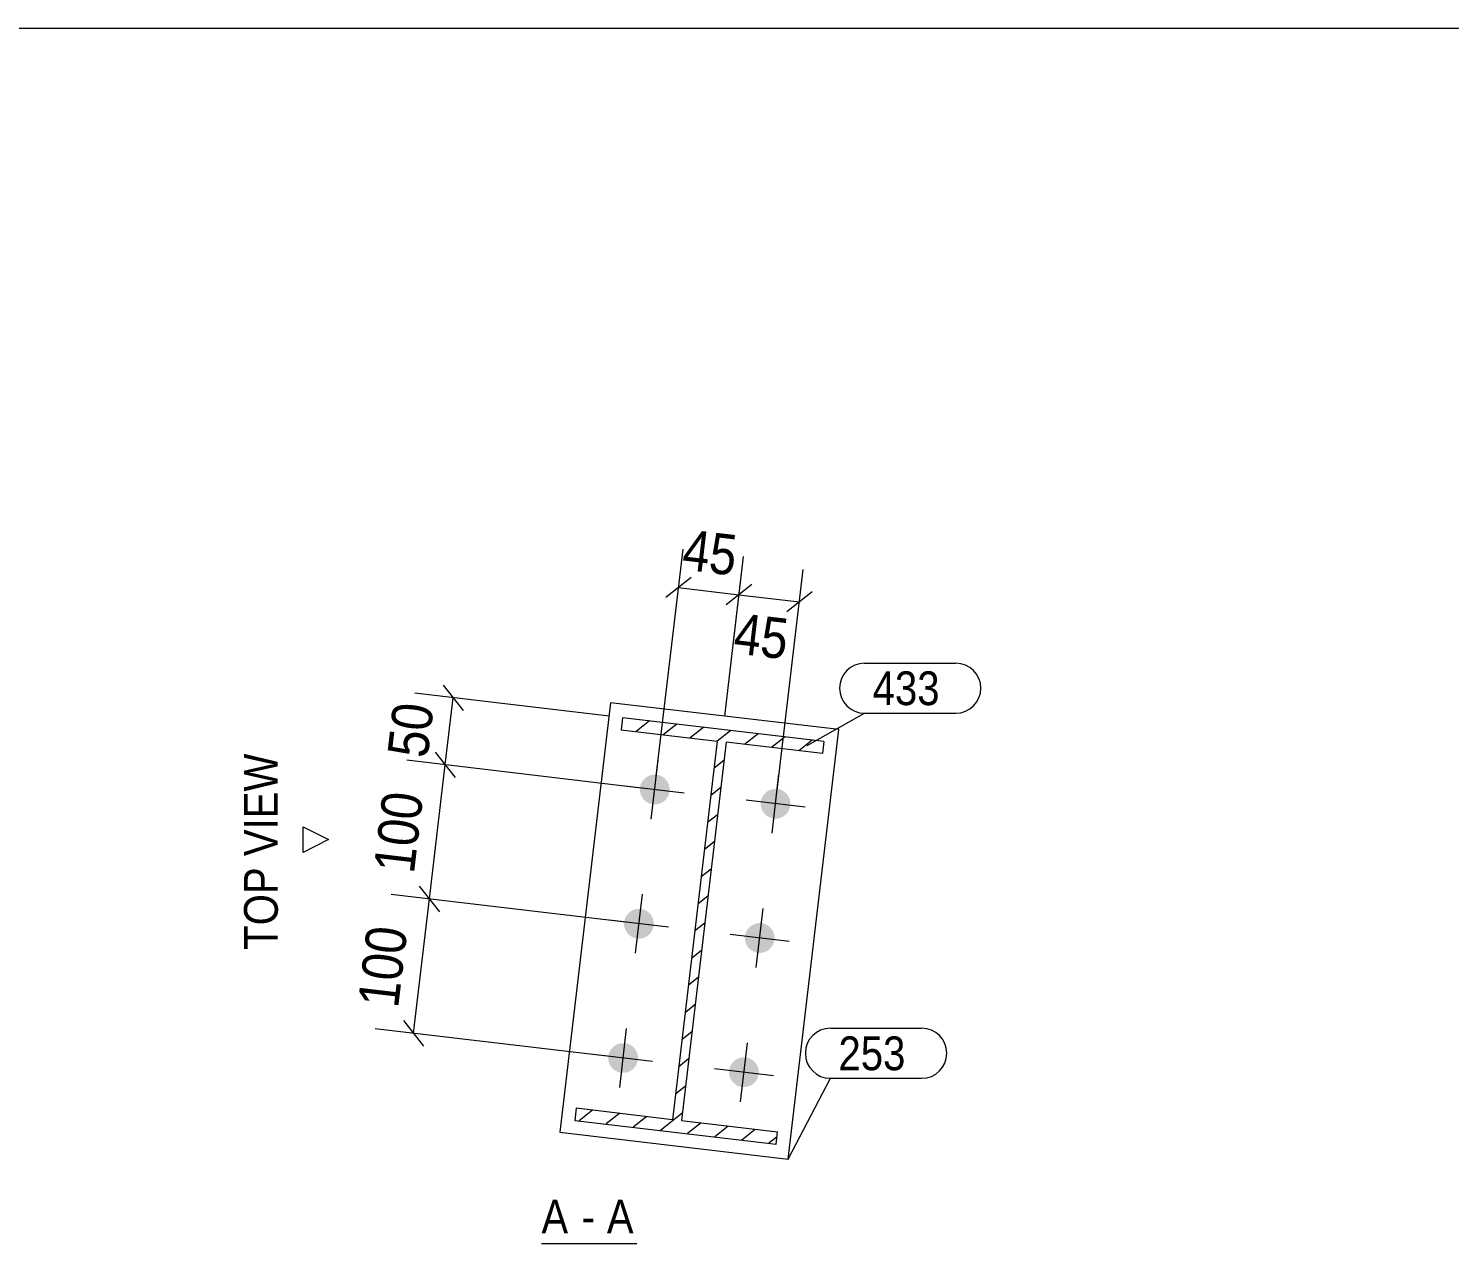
# Model space of a CAD drawing. Header units: millimetres. Extents: x 2 to 579, y 1 to 825.
# Drawn here: x 281.6 to 386.8, y 735.1 to 825 of the extents above; entities that cross this region are included whole.
import ezdxf

# ---------------------------------------------------------------- set-up
doc = ezdxf.new("R2010")
doc.units = ezdxf.units.MM
doc.linetypes.add('XKITLINE00', pattern=[0])
doc.linetypes.add('XKITLINE03', pattern=[6, 3, -1, 1, -1])
for name, color, linetype, lineweight in [('Bolt', 3, 'Continuous', 0), ('Dimensions', 7, 'Continuous', 0), ('DrawingSheet', 5, 'Continuous', 0), ('OtherObjectType', 7, 'Continuous', 0), ('Part', 2, 'Continuous', 0), ('PartMark', 7, 'Continuous', 0)]:
    doc.layers.add(name, color=color, linetype=linetype, lineweight=lineweight)
doc.styles.add('ARIAL', font='ARIAL.TTF')

# ---------------------------------------------------------------- blocks, each defined once
blk = doc.blocks.new('*A3')
at = {"layer": 'Part', "color": 7, "linetype": 'XKITLINE00', "lineweight": 0}
for p, q in [((325.56, 774), (325.56, 774)), ((325.56, 774), (325.56, 774)), ((327.57, 773.77), (326.57, 772.98)), ((329.58, 773.53), (328.58, 772.74)), ((331.58, 773.29), (330.58, 772.51)), ((333.59, 773.06), (332.58, 772.26)), ((335.6, 772.82), (334.6, 772.03)), ((337.6, 772.58), (336.6, 771.8)), ((339.61, 772.35), (338.61, 771.56)), ((333.07, 770.83), (332.35, 770.26)), ((332.83, 768.82), (332.11, 768.25)), ((332.59, 766.81), (331.87, 766.24)), ((332.36, 764.81), (331.64, 764.24)), ((332.12, 762.8), (331.4, 762.23)), ((331.88, 760.79), (331.16, 760.22)), ((331.65, 758.79), (330.93, 758.22)), ((331.41, 756.78), (330.69, 756.21)), ((331.17, 754.77), (330.45, 754.2)), ((330.94, 752.77), (330.22, 752.2)), ((330.7, 750.76), (329.98, 750.19)), ((330.46, 748.75), (329.74, 748.18)), ((330.23, 746.75), (329.51, 746.18)), ((323.35, 744.96), (322.35, 744.17)), ((325.36, 744.73), (324.36, 743.94)), ((329.99, 744.74), (328.37, 743.46)), ((327.37, 744.49), (326.37, 743.7)), ((331.38, 744.02), (330.38, 743.23)), ((333.39, 743.78), (332.39, 742.99)), ((335.39, 743.54), (334.39, 742.75)), ((337.01, 743), (336.4, 742.52))]:
    blk.add_line(p, q, dxfattribs=at)
blk = doc.blocks.new('*A104')
at = {"layer": 'Bolt'}
for points in [[(326.87, 768.84), (326.87, 768.87), (326.88, 768.9), (326.88, 768.92), (326.89, 768.95), (326.9, 768.97), (326.9, 769), (326.91, 769.03), (326.92, 769.05), (326.93, 769.08), (326.94, 769.1), (326.95, 769.13), (326.96, 769.15), (326.97, 769.18), (326.98, 769.2), (327, 769.22), (327.01, 769.25), (327.03, 769.27), (327.04, 769.29), (327.05, 769.32), (327.07, 769.34), (327.09, 769.36), (327.1, 769.38), (327.12, 769.4), (327.14, 769.42), (327.16, 769.44), (327.18, 769.46), (327.19, 769.48), (327.21, 769.5), (327.23, 769.52), (327.26, 769.53), (327.28, 769.55), (327.3, 769.57), (327.32, 769.58), (327.34, 769.6), (327.36, 769.61), (327.39, 769.63), (327.41, 769.64), (327.43, 769.65), (327.46, 769.67), (327.48, 769.68), (327.51, 769.69), (327.53, 769.7), (327.56, 769.71), (327.58, 769.72), (327.61, 769.73), (327.63, 769.74), (327.66, 769.75), (327.68, 769.75), (327.71, 769.76), (327.74, 769.76), (327.76, 769.77), (327.79, 769.77), (327.82, 769.78), (327.84, 769.78), (327.87, 769.78), (327.9, 769.79), (327.92, 769.79), (327.95, 769.79), (327.98, 769.79), (328.01, 769.79), (328.03, 769.78), (328.06, 769.78), (328.09, 769.78), (328.11, 769.78), (328.14, 769.77), (328.17, 769.77), (328.19, 769.76), (328.22, 769.76), (328.25, 769.75), (328.27, 769.74), (328.3, 769.73), (328.32, 769.72), (328.35, 769.72), (328.37, 769.71), (328.4, 769.69), (328.42, 769.68), (328.45, 769.67), (328.47, 769.66), (328.49, 769.65), (328.52, 769.63), (328.54, 769.62), (328.56, 769.6), (328.59, 769.59), (328.61, 769.57), (328.63, 769.56), (328.65, 769.54), (328.67, 769.52), (328.69, 769.51), (328.71, 769.49), (328.73, 769.47), (328.75, 769.45), (328.77, 769.43), (328.79, 769.41), (328.8, 769.39), (328.82, 769.37), (328.84, 769.35), (328.85, 769.33), (328.87, 769.3), (328.88, 769.28), (328.9, 769.26), (328.91, 769.23), (328.92, 769.21), (328.94, 769.19), (328.95, 769.16), (328.96, 769.14), (328.97, 769.11), (328.98, 769.09), (328.99, 769.06), (329, 769.04), (329.01, 769.01), (329.02, 768.99), (329.02, 768.96), (329.03, 768.93), (329.04, 768.91), (329.04, 768.88), (329.04, 768.85), (329.05, 768.83), (329.05, 768.8), (329.05, 768.77), (329.06, 768.75), (329.06, 768.72), (329.06, 768.69), (329.06, 768.67), (329.06, 768.64), (329.06, 768.61), (329.05, 768.58), (329.05, 768.56), (329.05, 768.53), (329.04, 768.5), (329.04, 768.48), (329.03, 768.45), (329.03, 768.43), (329.02, 768.4), (329.01, 768.37), (329, 768.35), (329, 768.32), (328.99, 768.3), (328.98, 768.27), (328.97, 768.25), (328.95, 768.22), (328.94, 768.2), (328.93, 768.17), (328.92, 768.15), (328.9, 768.13), (328.89, 768.1), (328.88, 768.08), (328.86, 768.06), (328.84, 768.04), (328.83, 768.01), (328.81, 767.99), (328.79, 767.97), (328.78, 767.95), (328.76, 767.93), (328.74, 767.91), (328.72, 767.89), (328.7, 767.88), (328.68, 767.86), (328.66, 767.84), (328.64, 767.82), (328.62, 767.81), (328.6, 767.79), (328.57, 767.78), (328.55, 767.76), (328.53, 767.75), (328.5, 767.73), (328.48, 767.72), (328.46, 767.71), (328.43, 767.7), (328.41, 767.68), (328.38, 767.67), (328.36, 767.66), (328.33, 767.65), (328.31, 767.64), (328.28, 767.64), (328.26, 767.63), (328.23, 767.62), (328.2, 767.61), (328.18, 767.61), (328.15, 767.6), (328.12, 767.6), (328.1, 767.6), (328.07, 767.59), (328.04, 767.59), (328.02, 767.59), (327.99, 767.59), (327.96, 767.59), (327.94, 767.59), (327.91, 767.59), (327.88, 767.59), (327.86, 767.59), (327.83, 767.59), (327.8, 767.6), (327.78, 767.6), (327.75, 767.61), (327.72, 767.61), (327.7, 767.62), (327.67, 767.63), (327.64, 767.63), (327.62, 767.64), (327.59, 767.65), (327.57, 767.66), (327.54, 767.67), (327.52, 767.68), (327.49, 767.69), (327.47, 767.7), (327.44, 767.71), (327.42, 767.73), (327.4, 767.74), (327.37, 767.75), (327.35, 767.77), (327.33, 767.78), (327.31, 767.8), (327.29, 767.82), (327.26, 767.83), (327.24, 767.85), (327.22, 767.87), (327.2, 767.89), (327.18, 767.91), (327.16, 767.92), (327.15, 767.94), (327.13, 767.96), (327.11, 767.98), (327.09, 768.01), (327.08, 768.03), (327.06, 768.05), (327.05, 768.07), (327.03, 768.09), (327.02, 768.12), (327, 768.14), (326.99, 768.16), (326.98, 768.19), (326.97, 768.21), (326.95, 768.24), (326.94, 768.26), (326.93, 768.29), (326.92, 768.31), (326.91, 768.34), (326.91, 768.36), (326.9, 768.39), (326.89, 768.41), (326.89, 768.44), (326.88, 768.47), (326.87, 768.49), (326.87, 768.52), (326.87, 768.55), (326.86, 768.57), (326.86, 768.6), (326.86, 768.63), (326.86, 768.65), (326.86, 768.68), (326.86, 768.71), (326.86, 768.74), (326.86, 768.76), (326.86, 768.79), (326.87, 768.82)], [(335.81, 767.79), (335.81, 767.81), (335.82, 767.84), (335.82, 767.87), (335.83, 767.89), (335.83, 767.92), (335.84, 767.95), (335.85, 767.97), (335.86, 768), (335.87, 768.02), (335.88, 768.05), (335.89, 768.07), (335.9, 768.1), (335.91, 768.12), (335.92, 768.15), (335.94, 768.17), (335.95, 768.19), (335.96, 768.22), (335.98, 768.24), (335.99, 768.26), (336.01, 768.28), (336.02, 768.3), (336.04, 768.33), (336.06, 768.35), (336.08, 768.37), (336.09, 768.39), (336.11, 768.41), (336.13, 768.42), (336.15, 768.44), (336.17, 768.46), (336.19, 768.48), (336.21, 768.5), (336.24, 768.51), (336.26, 768.53), (336.28, 768.54), (336.3, 768.56), (336.33, 768.57), (336.35, 768.59), (336.37, 768.6), (336.4, 768.61), (336.42, 768.62), (336.44, 768.64), (336.47, 768.65), (336.49, 768.66), (336.52, 768.67), (336.55, 768.67), (336.57, 768.68), (336.6, 768.69), (336.62, 768.7), (336.65, 768.7), (336.68, 768.71), (336.7, 768.72), (336.73, 768.72), (336.76, 768.72), (336.78, 768.73), (336.81, 768.73), (336.84, 768.73), (336.86, 768.73), (336.89, 768.73), (336.92, 768.73), (336.94, 768.73), (336.97, 768.73), (337, 768.73), (337.02, 768.72), (337.05, 768.72), (337.08, 768.72), (337.1, 768.71), (337.13, 768.71), (337.16, 768.7), (337.18, 768.69), (337.21, 768.69), (337.24, 768.68), (337.26, 768.67), (337.29, 768.66), (337.31, 768.65), (337.34, 768.64), (337.36, 768.63), (337.38, 768.62), (337.41, 768.61), (337.43, 768.59), (337.46, 768.58), (337.48, 768.56), (337.5, 768.55), (337.52, 768.53), (337.55, 768.52), (337.57, 768.5), (337.59, 768.49), (337.61, 768.47), (337.63, 768.45), (337.65, 768.43), (337.67, 768.41), (337.69, 768.39), (337.71, 768.38), (337.72, 768.36), (337.74, 768.33), (337.76, 768.31), (337.78, 768.29), (337.79, 768.27), (337.81, 768.25), (337.82, 768.23), (337.84, 768.2), (337.85, 768.18), (337.86, 768.16), (337.88, 768.13), (337.89, 768.11), (337.9, 768.08), (337.91, 768.06), (337.92, 768.03), (337.93, 768.01), (337.94, 767.98), (337.95, 767.96), (337.95, 767.93), (337.96, 767.91), (337.97, 767.88), (337.97, 767.85), (337.98, 767.83), (337.98, 767.8), (337.99, 767.77), (337.99, 767.75), (337.99, 767.72), (337.99, 767.69), (338, 767.67), (338, 767.64), (338, 767.61), (337.99, 767.58), (337.99, 767.56), (337.99, 767.53), (337.99, 767.5), (337.98, 767.48), (337.98, 767.45), (337.98, 767.42), (337.97, 767.4), (337.96, 767.37), (337.96, 767.34), (337.95, 767.32), (337.94, 767.29), (337.93, 767.27), (337.92, 767.24), (337.91, 767.22), (337.9, 767.19), (337.89, 767.17), (337.88, 767.14), (337.87, 767.12), (337.86, 767.1), (337.84, 767.07), (337.83, 767.05), (337.81, 767.03), (337.8, 767), (337.78, 766.98), (337.77, 766.96), (337.75, 766.94), (337.73, 766.92), (337.71, 766.9), (337.7, 766.88), (337.68, 766.86), (337.66, 766.84), (337.64, 766.82), (337.62, 766.8), (337.6, 766.79), (337.58, 766.77), (337.56, 766.75), (337.53, 766.74), (337.51, 766.72), (337.49, 766.71), (337.47, 766.69), (337.44, 766.68), (337.42, 766.66), (337.4, 766.65), (337.37, 766.64), (337.35, 766.63), (337.32, 766.62), (337.3, 766.61), (337.27, 766.6), (337.25, 766.59), (337.22, 766.58), (337.19, 766.57), (337.17, 766.57), (337.14, 766.56), (337.12, 766.55), (337.09, 766.55), (337.06, 766.55), (337.04, 766.54), (337.01, 766.54), (336.98, 766.54), (336.96, 766.53), (336.93, 766.53), (336.9, 766.53), (336.87, 766.53), (336.85, 766.53), (336.82, 766.53), (336.79, 766.54), (336.77, 766.54), (336.74, 766.54), (336.71, 766.55), (336.69, 766.55), (336.66, 766.56), (336.63, 766.56), (336.61, 766.57), (336.58, 766.58), (336.56, 766.59), (336.53, 766.59), (336.51, 766.6), (336.48, 766.61), (336.46, 766.62), (336.43, 766.64), (336.41, 766.65), (336.38, 766.66), (336.36, 766.67), (336.34, 766.69), (336.31, 766.7), (336.29, 766.71), (336.27, 766.73), (336.24, 766.75), (336.22, 766.76), (336.2, 766.78), (336.18, 766.8), (336.16, 766.81), (336.14, 766.83), (336.12, 766.85), (336.1, 766.87), (336.08, 766.89), (336.07, 766.91), (336.05, 766.93), (336.03, 766.95), (336.02, 766.97), (336, 766.99), (335.98, 767.02), (335.97, 767.04), (335.96, 767.06), (335.94, 767.09), (335.93, 767.11), (335.92, 767.13), (335.9, 767.16), (335.89, 767.18), (335.88, 767.21), (335.87, 767.23), (335.86, 767.26), (335.85, 767.28), (335.84, 767.31), (335.84, 767.33), (335.83, 767.36), (335.82, 767.39), (335.82, 767.41), (335.81, 767.44), (335.81, 767.47), (335.8, 767.49), (335.8, 767.52), (335.8, 767.55), (335.8, 767.57), (335.8, 767.6), (335.8, 767.63), (335.8, 767.65), (335.8, 767.68), (335.8, 767.71), (335.8, 767.73), (335.8, 767.76)], [(325.7, 758.91), (325.7, 758.94), (325.71, 758.96), (325.71, 758.99), (325.72, 759.02), (325.72, 759.04), (325.73, 759.07), (325.74, 759.1), (325.75, 759.12), (325.76, 759.15), (325.77, 759.17), (325.78, 759.2), (325.79, 759.22), (325.8, 759.25), (325.81, 759.27), (325.83, 759.29), (325.84, 759.32), (325.85, 759.34), (325.87, 759.36), (325.88, 759.38), (325.9, 759.41), (325.91, 759.43), (325.93, 759.45), (325.95, 759.47), (325.97, 759.49), (325.99, 759.51), (326, 759.53), (326.02, 759.55), (326.04, 759.57), (326.06, 759.59), (326.08, 759.6), (326.1, 759.62), (326.13, 759.64), (326.15, 759.65), (326.17, 759.67), (326.19, 759.68), (326.22, 759.7), (326.24, 759.71), (326.26, 759.72), (326.29, 759.74), (326.31, 759.75), (326.33, 759.76), (326.36, 759.77), (326.38, 759.78), (326.41, 759.79), (326.44, 759.8), (326.46, 759.81), (326.49, 759.81), (326.51, 759.82), (326.54, 759.83), (326.57, 759.83), (326.59, 759.84), (326.62, 759.84), (326.65, 759.85), (326.67, 759.85), (326.7, 759.85), (326.73, 759.85), (326.75, 759.86), (326.78, 759.86), (326.81, 759.86), (326.83, 759.85), (326.86, 759.85), (326.89, 759.85), (326.91, 759.85), (326.94, 759.84), (326.97, 759.84), (326.99, 759.84), (327.02, 759.83), (327.05, 759.82), (327.07, 759.82), (327.1, 759.81), (327.13, 759.8), (327.15, 759.79), (327.18, 759.78), (327.2, 759.77), (327.23, 759.76), (327.25, 759.75), (327.28, 759.74), (327.3, 759.73), (327.32, 759.72), (327.35, 759.7), (327.37, 759.69), (327.39, 759.67), (327.41, 759.66), (327.44, 759.64), (327.46, 759.63), (327.48, 759.61), (327.5, 759.59), (327.52, 759.57), (327.54, 759.56), (327.56, 759.54), (327.58, 759.52), (327.6, 759.5), (327.61, 759.48), (327.63, 759.46), (327.65, 759.44), (327.67, 759.42), (327.68, 759.39), (327.7, 759.37), (327.71, 759.35), (327.73, 759.33), (327.74, 759.3), (327.75, 759.28), (327.77, 759.26), (327.78, 759.23), (327.79, 759.21), (327.8, 759.18), (327.81, 759.16), (327.82, 759.13), (327.83, 759.11), (327.84, 759.08), (327.84, 759.05), (327.85, 759.03), (327.86, 759), (327.86, 758.98), (327.87, 758.95), (327.87, 758.92), (327.88, 758.9), (327.88, 758.87), (327.88, 758.84), (327.88, 758.82), (327.89, 758.79), (327.89, 758.76), (327.89, 758.73), (327.88, 758.71), (327.88, 758.68), (327.88, 758.65), (327.88, 758.63), (327.87, 758.6), (327.87, 758.57), (327.87, 758.55), (327.86, 758.52), (327.85, 758.49), (327.85, 758.47), (327.84, 758.44), (327.83, 758.42), (327.82, 758.39), (327.81, 758.37), (327.8, 758.34), (327.79, 758.32), (327.78, 758.29), (327.77, 758.27), (327.76, 758.24), (327.75, 758.22), (327.73, 758.2), (327.72, 758.17), (327.7, 758.15), (327.69, 758.13), (327.67, 758.11), (327.66, 758.08), (327.64, 758.06), (327.62, 758.04), (327.6, 758.02), (327.59, 758), (327.57, 757.98), (327.55, 757.96), (327.53, 757.94), (327.51, 757.93), (327.49, 757.91), (327.47, 757.89), (327.45, 757.88), (327.42, 757.86), (327.4, 757.84), (327.38, 757.83), (327.36, 757.82), (327.33, 757.8), (327.31, 757.79), (327.29, 757.78), (327.26, 757.76), (327.24, 757.75), (327.21, 757.74), (327.19, 757.73), (327.16, 757.72), (327.14, 757.71), (327.11, 757.7), (327.08, 757.7), (327.06, 757.69), (327.03, 757.68), (327.01, 757.68), (326.98, 757.67), (326.95, 757.67), (326.93, 757.66), (326.9, 757.66), (326.87, 757.66), (326.85, 757.66), (326.82, 757.66), (326.79, 757.66), (326.76, 757.66), (326.74, 757.66), (326.71, 757.66), (326.68, 757.66), (326.66, 757.66), (326.63, 757.67), (326.6, 757.67), (326.58, 757.68), (326.55, 757.68), (326.52, 757.69), (326.5, 757.69), (326.47, 757.7), (326.45, 757.71), (326.42, 757.72), (326.4, 757.73), (326.37, 757.74), (326.35, 757.75), (326.32, 757.76), (326.3, 757.77), (326.27, 757.78), (326.25, 757.8), (326.23, 757.81), (326.2, 757.82), (326.18, 757.84), (326.16, 757.85), (326.14, 757.87), (326.11, 757.89), (326.09, 757.9), (326.07, 757.92), (326.05, 757.94), (326.03, 757.96), (326.01, 757.97), (325.99, 757.99), (325.97, 758.01), (325.96, 758.03), (325.94, 758.05), (325.92, 758.07), (325.91, 758.1), (325.89, 758.12), (325.87, 758.14), (325.86, 758.16), (325.85, 758.19), (325.83, 758.21), (325.82, 758.23), (325.81, 758.26), (325.79, 758.28), (325.78, 758.3), (325.77, 758.33), (325.76, 758.35), (325.75, 758.38), (325.74, 758.41), (325.73, 758.43), (325.73, 758.46), (325.72, 758.48), (325.71, 758.51), (325.71, 758.54), (325.7, 758.56), (325.7, 758.59), (325.69, 758.62), (325.69, 758.64), (325.69, 758.67), (325.69, 758.7), (325.69, 758.72), (325.69, 758.75), (325.69, 758.78), (325.69, 758.8), (325.69, 758.83), (325.69, 758.86), (325.69, 758.88)], [(334.63, 757.86), (334.64, 757.88), (334.64, 757.91), (334.65, 757.94), (334.66, 757.96), (334.66, 757.99), (334.67, 758.01), (334.68, 758.04), (334.69, 758.07), (334.7, 758.09), (334.71, 758.12), (334.72, 758.14), (334.73, 758.17), (334.74, 758.19), (334.75, 758.21), (334.76, 758.24), (334.78, 758.26), (334.79, 758.28), (334.81, 758.31), (334.82, 758.33), (334.84, 758.35), (334.85, 758.37), (334.87, 758.39), (334.89, 758.42), (334.9, 758.44), (334.92, 758.46), (334.94, 758.47), (334.96, 758.49), (334.98, 758.51), (335, 758.53), (335.02, 758.55), (335.04, 758.56), (335.06, 758.58), (335.09, 758.6), (335.11, 758.61), (335.13, 758.63), (335.15, 758.64), (335.18, 758.66), (335.2, 758.67), (335.22, 758.68), (335.25, 758.69), (335.27, 758.7), (335.3, 758.72), (335.32, 758.73), (335.35, 758.73), (335.37, 758.74), (335.4, 758.75), (335.42, 758.76), (335.45, 758.77), (335.48, 758.77), (335.5, 758.78), (335.53, 758.78), (335.56, 758.79), (335.58, 758.79), (335.61, 758.8), (335.64, 758.8), (335.66, 758.8), (335.69, 758.8), (335.72, 758.8), (335.74, 758.8), (335.77, 758.8), (335.8, 758.8), (335.83, 758.8), (335.85, 758.79), (335.88, 758.79), (335.91, 758.79), (335.93, 758.78), (335.96, 758.78), (335.99, 758.77), (336.01, 758.76), (336.04, 758.76), (336.06, 758.75), (336.09, 758.74), (336.11, 758.73), (336.14, 758.72), (336.16, 758.71), (336.19, 758.7), (336.21, 758.69), (336.24, 758.67), (336.26, 758.66), (336.28, 758.65), (336.31, 758.63), (336.33, 758.62), (336.35, 758.6), (336.37, 758.59), (336.4, 758.57), (336.42, 758.56), (336.44, 758.54), (336.46, 758.52), (336.48, 758.5), (336.5, 758.48), (336.52, 758.46), (336.53, 758.44), (336.55, 758.42), (336.57, 758.4), (336.59, 758.38), (336.6, 758.36), (336.62, 758.34), (336.64, 758.32), (336.65, 758.29), (336.66, 758.27), (336.68, 758.25), (336.69, 758.22), (336.7, 758.2), (336.72, 758.18), (336.73, 758.15), (336.74, 758.13), (336.75, 758.1), (336.76, 758.08), (336.77, 758.05), (336.77, 758.03), (336.78, 758), (336.79, 757.97), (336.8, 757.95), (336.8, 757.92), (336.81, 757.89), (336.81, 757.87), (336.81, 757.84), (336.82, 757.81), (336.82, 757.79), (336.82, 757.76), (336.82, 757.73), (336.82, 757.71), (336.82, 757.68), (336.82, 757.65), (336.82, 757.63), (336.82, 757.6), (336.82, 757.57), (336.81, 757.55), (336.81, 757.52), (336.8, 757.49), (336.8, 757.47), (336.79, 757.44), (336.79, 757.41), (336.78, 757.39), (336.77, 757.36), (336.76, 757.34), (336.75, 757.31), (336.74, 757.29), (336.73, 757.26), (336.72, 757.24), (336.71, 757.21), (336.7, 757.19), (336.68, 757.16), (336.67, 757.14), (336.66, 757.12), (336.64, 757.09), (336.63, 757.07), (336.61, 757.05), (336.59, 757.03), (336.58, 757.01), (336.56, 756.99), (336.54, 756.97), (336.52, 756.95), (336.51, 756.93), (336.49, 756.91), (336.47, 756.89), (336.45, 756.87), (336.43, 756.85), (336.4, 756.84), (336.38, 756.82), (336.36, 756.81), (336.34, 756.79), (336.32, 756.77), (336.29, 756.76), (336.27, 756.75), (336.25, 756.73), (336.22, 756.72), (336.2, 756.71), (336.17, 756.7), (336.15, 756.69), (336.12, 756.68), (336.1, 756.67), (336.07, 756.66), (336.05, 756.65), (336.02, 756.64), (336, 756.64), (335.97, 756.63), (335.94, 756.62), (335.92, 756.62), (335.89, 756.61), (335.86, 756.61), (335.84, 756.61), (335.81, 756.6), (335.78, 756.6), (335.76, 756.6), (335.73, 756.6), (335.7, 756.6), (335.68, 756.6), (335.65, 756.6), (335.62, 756.61), (335.59, 756.61), (335.57, 756.61), (335.54, 756.62), (335.51, 756.62), (335.49, 756.63), (335.46, 756.63), (335.44, 756.64), (335.41, 756.65), (335.38, 756.65), (335.36, 756.66), (335.33, 756.67), (335.31, 756.68), (335.28, 756.69), (335.26, 756.7), (335.23, 756.72), (335.21, 756.73), (335.19, 756.74), (335.16, 756.75), (335.14, 756.77), (335.12, 756.78), (335.1, 756.8), (335.07, 756.81), (335.05, 756.83), (335.03, 756.85), (335.01, 756.86), (334.99, 756.88), (334.97, 756.9), (334.95, 756.92), (334.93, 756.94), (334.91, 756.96), (334.89, 756.98), (334.88, 757), (334.86, 757.02), (334.84, 757.04), (334.83, 757.06), (334.81, 757.09), (334.8, 757.11), (334.78, 757.13), (334.77, 757.15), (334.76, 757.18), (334.74, 757.2), (334.73, 757.23), (334.72, 757.25), (334.71, 757.27), (334.7, 757.3), (334.69, 757.33), (334.68, 757.35), (334.67, 757.38), (334.67, 757.4), (334.66, 757.43), (334.65, 757.45), (334.65, 757.48), (334.64, 757.51), (334.64, 757.53), (334.63, 757.56), (334.63, 757.59), (334.63, 757.61), (334.63, 757.64), (334.62, 757.67), (334.62, 757.7), (334.62, 757.72), (334.62, 757.75), (334.63, 757.78), (334.63, 757.8), (334.63, 757.83)], [(324.52, 748.98), (324.53, 749.01), (324.53, 749.03), (324.54, 749.06), (324.55, 749.09), (324.55, 749.11), (324.56, 749.14), (324.57, 749.16), (324.58, 749.19), (324.59, 749.22), (324.6, 749.24), (324.61, 749.27), (324.62, 749.29), (324.63, 749.31), (324.64, 749.34), (324.65, 749.36), (324.67, 749.39), (324.68, 749.41), (324.7, 749.43), (324.71, 749.45), (324.73, 749.48), (324.74, 749.5), (324.76, 749.52), (324.78, 749.54), (324.79, 749.56), (324.81, 749.58), (324.83, 749.6), (324.85, 749.62), (324.87, 749.64), (324.89, 749.65), (324.91, 749.67), (324.93, 749.69), (324.95, 749.7), (324.98, 749.72), (325, 749.74), (325.02, 749.75), (325.04, 749.77), (325.07, 749.78), (325.09, 749.79), (325.11, 749.8), (325.14, 749.82), (325.16, 749.83), (325.19, 749.84), (325.21, 749.85), (325.24, 749.86), (325.26, 749.87), (325.29, 749.88), (325.31, 749.88), (325.34, 749.89), (325.37, 749.9), (325.39, 749.9), (325.42, 749.91), (325.45, 749.91), (325.47, 749.92), (325.5, 749.92), (325.53, 749.92), (325.55, 749.92), (325.58, 749.92), (325.61, 749.92), (325.63, 749.92), (325.66, 749.92), (325.69, 749.92), (325.72, 749.92), (325.74, 749.92), (325.77, 749.91), (325.8, 749.91), (325.82, 749.9), (325.85, 749.9), (325.88, 749.89), (325.9, 749.89), (325.93, 749.88), (325.95, 749.87), (325.98, 749.86), (326, 749.85), (326.03, 749.84), (326.05, 749.83), (326.08, 749.82), (326.1, 749.81), (326.13, 749.8), (326.15, 749.78), (326.17, 749.77), (326.2, 749.76), (326.22, 749.74), (326.24, 749.73), (326.26, 749.71), (326.29, 749.7), (326.31, 749.68), (326.33, 749.66), (326.35, 749.64), (326.37, 749.63), (326.39, 749.61), (326.41, 749.59), (326.42, 749.57), (326.44, 749.55), (326.46, 749.53), (326.48, 749.51), (326.49, 749.48), (326.51, 749.46), (326.53, 749.44), (326.54, 749.42), (326.55, 749.4), (326.57, 749.37), (326.58, 749.35), (326.59, 749.32), (326.61, 749.3), (326.62, 749.28), (326.63, 749.25), (326.64, 749.23), (326.65, 749.2), (326.66, 749.18), (326.66, 749.15), (326.67, 749.12), (326.68, 749.1), (326.69, 749.07), (326.69, 749.05), (326.7, 749.02), (326.7, 748.99), (326.7, 748.97), (326.71, 748.94), (326.71, 748.91), (326.71, 748.88), (326.71, 748.86), (326.71, 748.83), (326.71, 748.8), (326.71, 748.78), (326.71, 748.75), (326.71, 748.72), (326.71, 748.7), (326.7, 748.67), (326.7, 748.64), (326.69, 748.62), (326.69, 748.59), (326.68, 748.56), (326.68, 748.54), (326.67, 748.51), (326.66, 748.49), (326.65, 748.46), (326.64, 748.43), (326.63, 748.41), (326.62, 748.38), (326.61, 748.36), (326.6, 748.34), (326.59, 748.31), (326.57, 748.29), (326.56, 748.26), (326.55, 748.24), (326.53, 748.22), (326.52, 748.2), (326.5, 748.17), (326.48, 748.15), (326.47, 748.13), (326.45, 748.11), (326.43, 748.09), (326.41, 748.07), (326.4, 748.05), (326.38, 748.03), (326.36, 748.01), (326.34, 748), (326.32, 747.98), (326.3, 747.96), (326.27, 747.94), (326.25, 747.93), (326.23, 747.91), (326.21, 747.9), (326.18, 747.88), (326.16, 747.87), (326.14, 747.86), (326.11, 747.84), (326.09, 747.83), (326.06, 747.82), (326.04, 747.81), (326.02, 747.8), (325.99, 747.79), (325.96, 747.78), (325.94, 747.77), (325.91, 747.77), (325.89, 747.76), (325.86, 747.75), (325.83, 747.75), (325.81, 747.74), (325.78, 747.74), (325.75, 747.73), (325.73, 747.73), (325.7, 747.73), (325.67, 747.73), (325.65, 747.73), (325.62, 747.72), (325.59, 747.72), (325.57, 747.73), (325.54, 747.73), (325.51, 747.73), (325.48, 747.73), (325.46, 747.74), (325.43, 747.74), (325.4, 747.74), (325.38, 747.75), (325.35, 747.76), (325.33, 747.76), (325.3, 747.77), (325.27, 747.78), (325.25, 747.79), (325.22, 747.8), (325.2, 747.81), (325.17, 747.82), (325.15, 747.83), (325.12, 747.84), (325.1, 747.85), (325.08, 747.86), (325.05, 747.88), (325.03, 747.89), (325.01, 747.91), (324.99, 747.92), (324.96, 747.94), (324.94, 747.95), (324.92, 747.97), (324.9, 747.99), (324.88, 748.01), (324.86, 748.02), (324.84, 748.04), (324.82, 748.06), (324.8, 748.08), (324.78, 748.1), (324.77, 748.12), (324.75, 748.14), (324.73, 748.16), (324.72, 748.19), (324.7, 748.21), (324.69, 748.23), (324.67, 748.25), (324.66, 748.28), (324.65, 748.3), (324.63, 748.33), (324.62, 748.35), (324.61, 748.37), (324.6, 748.4), (324.59, 748.42), (324.58, 748.45), (324.57, 748.47), (324.56, 748.5), (324.56, 748.53), (324.55, 748.55), (324.54, 748.58), (324.54, 748.6), (324.53, 748.63), (324.53, 748.66), (324.52, 748.68), (324.52, 748.71), (324.52, 748.74), (324.52, 748.77), (324.51, 748.79), (324.51, 748.82), (324.51, 748.85), (324.51, 748.87), (324.52, 748.9), (324.52, 748.93), (324.52, 748.95)], [(333.46, 747.93), (333.47, 747.95), (333.47, 747.98), (333.48, 748.01), (333.48, 748.03), (333.49, 748.06), (333.5, 748.08), (333.51, 748.11), (333.51, 748.14), (333.52, 748.16), (333.53, 748.19), (333.54, 748.21), (333.55, 748.24), (333.57, 748.26), (333.58, 748.28), (333.59, 748.31), (333.61, 748.33), (333.62, 748.35), (333.63, 748.38), (333.65, 748.4), (333.66, 748.42), (333.68, 748.44), (333.7, 748.46), (333.72, 748.48), (333.73, 748.5), (333.75, 748.52), (333.77, 748.54), (333.79, 748.56), (333.81, 748.58), (333.83, 748.6), (333.85, 748.62), (333.87, 748.63), (333.89, 748.65), (333.91, 748.67), (333.94, 748.68), (333.96, 748.7), (333.98, 748.71), (334, 748.72), (334.03, 748.74), (334.05, 748.75), (334.08, 748.76), (334.1, 748.77), (334.13, 748.78), (334.15, 748.79), (334.18, 748.8), (334.2, 748.81), (334.23, 748.82), (334.25, 748.83), (334.28, 748.84), (334.31, 748.84), (334.33, 748.85), (334.36, 748.85), (334.38, 748.86), (334.41, 748.86), (334.44, 748.86), (334.47, 748.87), (334.49, 748.87), (334.52, 748.87), (334.55, 748.87), (334.57, 748.87), (334.6, 748.87), (334.63, 748.87), (334.65, 748.87), (334.68, 748.86), (334.71, 748.86), (334.73, 748.85), (334.76, 748.85), (334.79, 748.84), (334.81, 748.84), (334.84, 748.83), (334.87, 748.82), (334.89, 748.82), (334.92, 748.81), (334.94, 748.8), (334.97, 748.79), (334.99, 748.78), (335.02, 748.77), (335.04, 748.76), (335.07, 748.74), (335.09, 748.73), (335.11, 748.72), (335.14, 748.7), (335.16, 748.69), (335.18, 748.67), (335.2, 748.66), (335.22, 748.64), (335.25, 748.62), (335.27, 748.61), (335.29, 748.59), (335.31, 748.57), (335.33, 748.55), (335.34, 748.53), (335.36, 748.51), (335.38, 748.49), (335.4, 748.47), (335.42, 748.45), (335.43, 748.43), (335.45, 748.41), (335.46, 748.39), (335.48, 748.36), (335.49, 748.34), (335.51, 748.32), (335.52, 748.29), (335.53, 748.27), (335.54, 748.25), (335.56, 748.22), (335.57, 748.2), (335.58, 748.17), (335.59, 748.15), (335.59, 748.12), (335.6, 748.09), (335.61, 748.07), (335.62, 748.04), (335.62, 748.02), (335.63, 747.99), (335.63, 747.96), (335.64, 747.94), (335.64, 747.91), (335.65, 747.88), (335.65, 747.86), (335.65, 747.83), (335.65, 747.8), (335.65, 747.78), (335.65, 747.75), (335.65, 747.72), (335.65, 747.69), (335.65, 747.67), (335.64, 747.64), (335.64, 747.61), (335.64, 747.59), (335.63, 747.56), (335.63, 747.53), (335.62, 747.51), (335.61, 747.48), (335.61, 747.46), (335.6, 747.43), (335.59, 747.4), (335.58, 747.38), (335.57, 747.35), (335.56, 747.33), (335.55, 747.31), (335.54, 747.28), (335.52, 747.26), (335.51, 747.23), (335.5, 747.21), (335.48, 747.19), (335.47, 747.16), (335.45, 747.14), (335.44, 747.12), (335.42, 747.1), (335.41, 747.08), (335.39, 747.06), (335.37, 747.04), (335.35, 747.02), (335.33, 747), (335.31, 746.98), (335.29, 746.96), (335.27, 746.94), (335.25, 746.92), (335.23, 746.91), (335.21, 746.89), (335.19, 746.87), (335.17, 746.86), (335.15, 746.84), (335.12, 746.83), (335.1, 746.82), (335.08, 746.8), (335.05, 746.79), (335.03, 746.78), (335, 746.77), (334.98, 746.76), (334.95, 746.75), (334.93, 746.74), (334.9, 746.73), (334.88, 746.72), (334.85, 746.71), (334.82, 746.7), (334.8, 746.7), (334.77, 746.69), (334.75, 746.69), (334.72, 746.68), (334.69, 746.68), (334.67, 746.68), (334.64, 746.67), (334.61, 746.67), (334.58, 746.67), (334.56, 746.67), (334.53, 746.67), (334.5, 746.67), (334.48, 746.67), (334.45, 746.67), (334.42, 746.68), (334.4, 746.68), (334.37, 746.69), (334.34, 746.69), (334.32, 746.7), (334.29, 746.7), (334.26, 746.71), (334.24, 746.72), (334.21, 746.72), (334.19, 746.73), (334.16, 746.74), (334.14, 746.75), (334.11, 746.76), (334.09, 746.77), (334.06, 746.78), (334.04, 746.8), (334.01, 746.81), (333.99, 746.82), (333.97, 746.84), (333.95, 746.85), (333.92, 746.87), (333.9, 746.88), (333.88, 746.9), (333.86, 746.92), (333.84, 746.93), (333.82, 746.95), (333.8, 746.97), (333.78, 746.99), (333.76, 747.01), (333.74, 747.03), (333.72, 747.05), (333.71, 747.07), (333.69, 747.09), (333.67, 747.11), (333.66, 747.13), (333.64, 747.15), (333.63, 747.18), (333.61, 747.2), (333.6, 747.22), (333.58, 747.25), (333.57, 747.27), (333.56, 747.29), (333.55, 747.32), (333.54, 747.34), (333.53, 747.37), (333.52, 747.39), (333.51, 747.42), (333.5, 747.45), (333.49, 747.47), (333.49, 747.5), (333.48, 747.52), (333.47, 747.55), (333.47, 747.58), (333.46, 747.6), (333.46, 747.63), (333.46, 747.66), (333.46, 747.68), (333.45, 747.71), (333.45, 747.74), (333.45, 747.76), (333.45, 747.79), (333.45, 747.82), (333.45, 747.85), (333.46, 747.87), (333.46, 747.9)]]:
    blk.add_hatch(color=3, dxfattribs=at).paths.add_polyline_path(points, flags=17)
at = {"layer": 'Bolt', "color": 3, "linetype": 'XKITLINE00', "lineweight": 0}
for p, q in [((327.7, 766.5), (328.22, 770.87)), ((330.14, 768.43), (325.77, 768.94)), ((336.64, 765.45), (337.15, 769.82)), ((339.08, 767.37), (334.71, 767.89)), ((326.53, 756.57), (327.04, 760.94)), ((335.47, 755.52), (335.98, 759.89)), ((328.97, 758.5), (324.6, 759.01)), ((337.91, 757.44), (333.54, 757.96)), ((325.36, 746.64), (325.87, 751.01)), ((334.29, 745.59), (334.81, 749.95)), ((327.8, 748.57), (323.43, 749.08)), ((336.74, 747.51), (332.37, 748.03))]:
    blk.add_line(p, q, dxfattribs=at)
blk = doc.blocks.new('*A105')
at = {"layer": 'Part', "color": 2, "linetype": 'XKITLINE00', "lineweight": 0}
for p, q in [((325.56, 774), (325.46, 773.11)), ((325.46, 773.11), (332.58, 772.27)), ((340.46, 772.25), (325.56, 774)), ((332.58, 772.27), (329.28, 744.26)), ((333.23, 772.19), (329.93, 744.19)), ((340.36, 771.35), (333.23, 772.19)), ((340.46, 772.25), (340.36, 771.35)), ((322.15, 745.1), (322.05, 744.21)), ((329.28, 744.26), (322.15, 745.1)), ((322.05, 744.21), (336.95, 742.45)), ((329.93, 744.19), (337.05, 743.35)), ((336.95, 742.45), (337.05, 743.35))]:
    blk.add_line(p, q, dxfattribs=at)
at = {"layer": 'Part', "color": 7, "linetype": 'XKITLINE03', "lineweight": 0}
blk.add_line((331.25, 758.23), (331.25, 758.23), dxfattribs=at)
blk = doc.blocks.new('*A106')
at = {"layer": 'Part', "color": 2, "linetype": 'XKITLINE00', "lineweight": 0}
for p, q in [((324.69, 775.11), (320.94, 743.33)), ((341.57, 773.12), (324.69, 775.11)), ((337.82, 741.34), (341.57, 773.12)), ((320.94, 743.33), (337.82, 741.34))]:
    blk.add_line(p, q, dxfattribs=at)
blk = doc.blocks.new('*A162')
at = {"layer": 'DrawingSheet', "color": 5, "linetype": 'XKITLINE00', "lineweight": 0}
blk.add_line((579, 825), (5, 825), dxfattribs=at)
blk = doc.blocks.new('*A303')
at = {"layer": 'Dimensions', "color": 7, "linetype": 'XKITLINE00', "lineweight": 0}
for p, q in [((311.71, 771.46), (313.19, 769.57)), ((326.96, 768.8), (309.62, 770.85)), ((311.28, 760.59), (312.45, 770.52)), ((310.53, 761.53), (312.02, 759.64)), ((325.79, 758.87), (308.45, 760.92))]:
    blk.add_line(p, q, dxfattribs=at)
at = {"layer": 'Dimensions', "color": 3}
for p in [(312.45, 770.52), (311.28, 760.59)]:
    blk.add_point(p, dxfattribs=at)
at = {"layer": 'Dimensions', "color": 3, "style": 'ARIAL', "width": 0.85}
blk.add_text('100', height=3, rotation=83.268, dxfattribs=at).set_placement((310.13, 762.4))
blk = doc.blocks.new('*A304')
at = {"layer": 'Dimensions', "color": 7, "linetype": 'XKITLINE00', "lineweight": 0}
for p, q in [((310.53, 761.53), (312.02, 759.64)), ((325.79, 758.87), (308.45, 760.92)), ((310.1, 750.65), (311.28, 760.59)), ((324.62, 748.94), (307.27, 750.99)), ((309.36, 751.6), (310.85, 749.71))]:
    blk.add_line(p, q, dxfattribs=at)
at = {"layer": 'Dimensions', "color": 3}
for p in [(311.28, 760.59), (310.1, 750.65)]:
    blk.add_point(p, dxfattribs=at)
at = {"layer": 'Dimensions', "color": 3, "style": 'ARIAL', "width": 0.85}
blk.add_text('100', height=3, rotation=83.268, dxfattribs=at).set_placement((308.96, 752.46))
blk = doc.blocks.new('*A305')
at = {"layer": 'Dimensions', "color": 7, "linetype": 'XKITLINE00', "lineweight": 0}
for p, q in [((328.07, 769.68), (330.06, 786.46)), ((333.13, 774.12), (334.52, 785.93)), ((330.66, 784.37), (328.78, 782.89)), ((329.72, 783.63), (334.19, 783.1)), ((335.13, 783.85), (333.25, 782.36))]:
    blk.add_line(p, q, dxfattribs=at)
at = {"layer": 'Dimensions', "color": 3}
for p in [(329.72, 783.63), (334.19, 783.1)]:
    blk.add_point(p, dxfattribs=at)
at = {"layer": 'Dimensions', "color": 3, "style": 'ARIAL', "width": 0.85}
blk.add_text('45', height=3, rotation=-6.7323, dxfattribs=at).set_placement((329.9, 784.97))
blk = doc.blocks.new('*A306')
at = {"layer": 'Dimensions', "color": 7, "linetype": 'XKITLINE00', "lineweight": 0}
for p, q in [((333.13, 774.12), (334.47, 785.49)), ((337.01, 768.63), (338.94, 784.96)), ((335.13, 783.85), (333.25, 782.36)), ((334.19, 783.1), (338.66, 782.58)), ((339.6, 783.32), (337.72, 781.83))]:
    blk.add_line(p, q, dxfattribs=at)
at = {"layer": 'Dimensions', "color": 3}
for p in [(334.19, 783.1), (338.66, 782.58)]:
    blk.add_point(p, dxfattribs=at)
at = {"layer": 'Dimensions', "color": 3, "style": 'ARIAL', "width": 0.85}
blk.add_text('45', height=3, rotation=-6.7323, dxfattribs=at).set_placement((333.7, 778.78))
blk = doc.blocks.new('*A307')
at = {"layer": 'Dimensions', "color": 7, "linetype": 'XKITLINE00', "lineweight": 0}
for p, q in [((312.29, 776.42), (313.78, 774.54)), ((324.57, 774.12), (310.2, 775.82)), ((312.45, 770.52), (313.03, 775.48)), ((311.71, 771.46), (313.19, 769.57)), ((326.96, 768.8), (309.62, 770.85))]:
    blk.add_line(p, q, dxfattribs=at)
at = {"layer": 'Dimensions', "color": 3}
for p in [(313.03, 775.48), (312.45, 770.52)]:
    blk.add_point(p, dxfattribs=at)
at = {"layer": 'Dimensions', "color": 3, "style": 'ARIAL', "width": 0.85}
blk.add_text('50', height=3, rotation=83.268, dxfattribs=at).set_placement((311.14, 770.95))
blk = doc.blocks.new('*A308')
at = {"layer": 'PartMark', "color": 7, "linetype": 'XKITLINE00', "lineweight": 0}
for p, q in [((340.95, 751.02), (347.71, 751.02)), ((337.82, 741.34), (340.95, 747.32)), ((340.95, 747.32), (347.71, 747.32))]:
    blk.add_line(p, q, dxfattribs=at)
for centre, start, end in [((340.95, 749.17), 90, 270), ((347.71, 749.17), 270, 90)]:
    blk.add_arc(centre, 1.85, start, end, dxfattribs=at)
at = {"layer": 'PartMark', "color": 3, "style": 'ARIAL', "width": 0.85}
blk.add_text('253', height=2.5, dxfattribs=at).set_placement((341.55, 747.92))
blk = doc.blocks.new('*A309')
at = {"layer": 'PartMark', "color": 7, "linetype": 'XKITLINE00', "lineweight": 0}
for p, q in [((343.48, 778.03), (350.24, 778.03)), ((339.24, 771.94), (343.48, 774.33)), ((343.48, 774.33), (350.24, 774.33))]:
    blk.add_line(p, q, dxfattribs=at)
for centre, start, end in [((343.48, 776.18), 90, 270), ((350.24, 776.18), 270, 90)]:
    blk.add_arc(centre, 1.85, start, end, dxfattribs=at)
at = {"layer": 'PartMark', "color": 3, "style": 'ARIAL', "width": 0.85}
blk.add_text('433', height=2.5, dxfattribs=at).set_placement((344.08, 774.93))
blk = doc.blocks.new('*A310')
at = {"layer": 'OtherObjectType', "color": 7, "linetype": 'XKITLINE00', "lineweight": 0}
for p, q in [((301.94, 764.04), (301.94, 765.92)), ((301.94, 765.92), (303.81, 764.98)), ((303.81, 764.98), (301.94, 764.04)), ((303.81, 764.98), (303.81, 764.98)), ((319.57, 735.09), (326.63, 735.09))]:
    blk.add_line(p, q, dxfattribs=at)
at = {"layer": 'OtherObjectType', "color": 7, "style": 'ARIAL', "width": 0.85}
blk.add_text('TOP VIEW', height=2.5, rotation=90, dxfattribs=at).set_placement((300.06, 756.83))
for s, p in [('A', (319.57, 735.84)), ('A', (324.41, 735.84)), ('-', (322.55, 735.84))]:
    blk.add_text(s, height=2.5, dxfattribs=at).set_placement(p)

msp = doc.modelspace()

# ---------------------------------------------------------------- block references
at = {"lineweight": 0}
for name in ['*A162', '*A305', '*A306', '*A309', '*A307', '*A106', '*A105', '*A3', '*A303', '*A104', '*A304', '*A308']:
    msp.add_blockref(name, (0, 0), dxfattribs=at)
at = {"layer": 'OtherObjectType', "lineweight": 0}
msp.add_blockref('*A310', (0, 0), dxfattribs=at)

doc.saveas('drawing.dxf')
